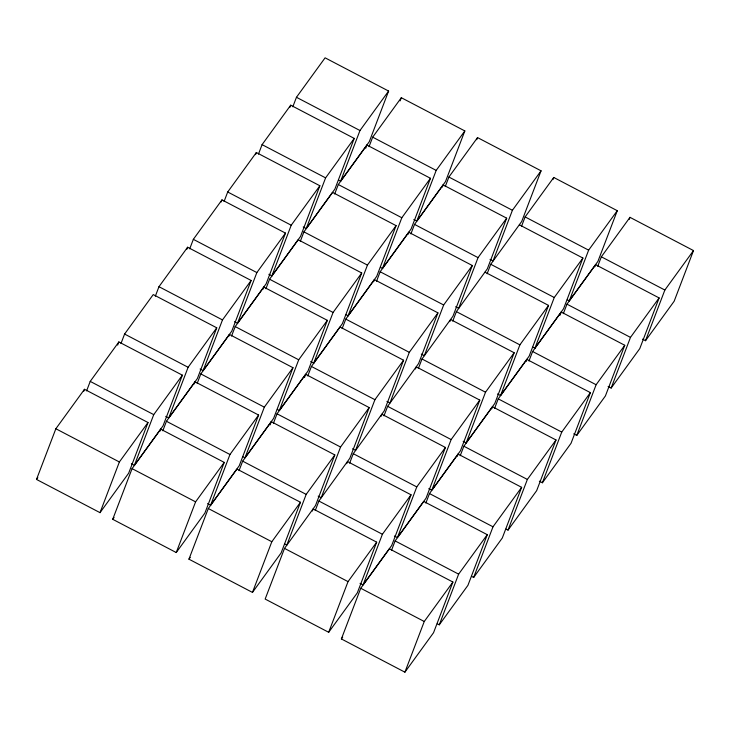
<?xml version="1.0" encoding="UTF-8"?>
<svg xmlns="http://www.w3.org/2000/svg" width="730" height="730" viewBox="0 0 730 730"><rect width="100%" height="100%" fill="white"/><g stroke="black" fill="none" stroke-linecap="round" stroke-linejoin="round"><path stroke-width="1.09" d="M36.5 479.427L55.854 428.747L84.497 389.291L148.007 422.524L128.662 473.195L100.019 512.661L36.5 479.427L37.832 477.593M83.685 391.399L84.497 389.291M86.596 390.897L90.219 381.398L118.862 341.941L182.381 375.174L163.036 425.846L134.393 465.302L131.364 463.723M117.658 345.107L118.862 341.941M120.97 343.547L124.593 334.048L153.236 294.582L216.755 327.816L197.401 378.496L169.424 417.04M155.335 296.197L158.967 286.698L187.61 247.233L251.129 280.466L231.775 331.146L203.132 370.603L200.111 369.015M186.798 249.35L187.61 247.233M189.709 248.848L193.34 239.34L221.984 199.883L285.494 233.116L266.149 283.787L237.505 323.253L234.476 321.665M100.019 512.661L119.373 461.98L148.007 422.524M221.172 201.991L221.984 199.883M224.083 201.489L227.705 191.99L256.349 152.534L319.868 185.767L300.523 236.438L271.879 275.894L268.85 274.316M112.721 519.304L132.075 468.633L160.719 429.167L224.238 462.4L204.884 513.08L176.24 552.537L112.721 519.304L114.053 517.47M134.393 465.302L153.738 414.631L182.381 375.174M255.546 154.641L256.349 152.534M258.457 154.139L262.079 144.64L290.723 105.184L354.242 138.408L334.887 189.088L306.244 228.545L303.224 226.966M159.906 431.284L160.719 429.167M162.817 430.782L166.44 421.274L195.083 381.817L258.602 415.051L239.257 465.722L210.614 505.187L207.585 503.6M216.755 327.816L188.112 367.281L168.758 417.952L165.737 416.374M289.92 107.292L290.723 105.184M292.821 106.79L296.453 97.291L325.096 57.825L388.615 91.058L369.261 141.739L340.618 181.195L338.601 180.137M194.28 383.925L195.083 381.817M197.191 383.423L200.814 373.924L229.457 334.468L292.976 367.701L273.622 418.372L245.645 456.916M203.132 370.603L222.486 319.923L251.129 280.466M228.654 336.576L229.457 334.468M231.556 336.074L235.188 326.575L263.831 287.109L327.35 320.342L307.996 371.023L279.353 410.479L277.336 409.43M237.505 323.253L256.86 272.573L285.494 233.116M263.028 289.226L263.831 287.109M265.93 288.724L269.562 279.225L298.205 239.759L361.724 272.993L342.37 323.673L313.727 363.129L310.697 361.551M271.879 275.894L291.224 225.223L319.868 185.767M176.24 552.537L195.594 501.857L224.238 462.4M300.304 241.374L303.926 231.866L332.57 192.41L396.089 225.643L376.744 276.314L348.101 315.78L346.084 314.721M306.244 228.545L325.598 177.874L354.242 138.408M188.942 559.18L208.296 508.509L236.94 469.043L300.459 502.277L281.105 552.957L252.461 592.413L188.942 559.18L190.275 557.346M210.614 505.187L229.959 454.507L258.602 415.051M334.678 194.016L338.3 184.517L366.944 145.06L430.463 178.293L411.109 228.964L382.465 268.421L380.449 267.372M340.618 181.195L359.972 130.524L388.615 91.058M239.038 470.658L242.67 461.159L271.304 421.694L334.824 454.927L315.479 505.607L284.517 548.385L265.163 599.065L328.683 632.289L357.326 592.833L376.68 542.162L313.161 508.929L312.349 511.036M292.976 367.701L264.333 407.157L244.979 457.829L242.962 456.779M365.739 148.226L366.944 145.06M369.042 146.666L372.674 137.167L401.317 97.71L464.837 130.935L445.482 181.615L417.505 220.159M270.1 424.86L271.304 421.694M273.412 423.309L277.035 413.8L305.678 374.344L369.197 407.577L349.843 458.248L318.891 501.036L315.26 510.535M279.353 410.479L298.707 359.808L327.35 320.342M400.104 100.877L401.317 97.71M304.474 377.51L305.678 374.344M307.777 375.95L311.409 366.451L340.052 326.994L403.571 360.228L384.217 410.899L353.256 453.686L349.634 463.185M313.727 363.129L333.081 312.458L361.724 272.993M342.151 328.6L345.783 319.101L374.426 279.645L437.945 312.869L418.591 363.549L387.63 406.327L383.998 415.835M348.101 315.78L367.445 265.099L396.089 225.643M252.461 592.413L271.815 541.742L300.459 502.277M373.614 281.753L374.426 279.645M376.525 281.251L380.157 271.752L408.791 232.286L472.31 265.519L452.965 316.2L422.004 358.977L418.372 368.477M382.465 268.421L401.819 217.75L430.463 178.293M334.824 454.927L306.18 494.383L286.835 545.064L284.819 544.005M407.988 234.403L408.791 232.286M410.899 233.901L414.521 224.393L443.165 184.936L506.684 218.17L487.33 268.841L456.378 311.628L452.746 321.127M464.837 130.935L436.193 170.4L416.839 221.071L413.819 219.493M369.197 407.577L340.554 447.034L321.209 497.714L318.18 496.126M442.362 187.044L443.165 184.936M445.263 186.542L448.895 177.043L477.539 137.587L541.058 170.82L521.704 221.491L490.742 264.278L487.12 273.777M346.723 463.687L347.535 461.579L411.045 494.803L391.7 545.483L363.723 584.027M403.571 360.228L374.928 399.684L355.574 450.355L352.553 448.777M476.736 139.695L477.539 137.587M381.096 416.337L381.899 414.22L445.419 447.454L426.074 498.134L398.096 536.669M437.945 312.869L409.302 352.334L389.948 403.006L386.927 401.427M415.47 368.978L416.273 366.871L479.792 400.104L460.438 450.775L432.461 489.319M472.31 265.519L443.667 304.985L424.322 355.656L421.292 354.077M328.683 632.289L348.037 581.618L376.68 542.162M449.835 321.629L450.647 319.521L514.166 352.754L494.812 403.425L466.169 442.891L463.149 441.303M506.684 218.17L478.041 257.626L458.695 308.306L455.666 306.719M341.385 638.942L360.739 588.261L389.382 548.805L452.901 582.038L433.547 632.709L404.904 672.175L341.385 638.942L342.717 637.108M411.045 494.803L382.401 534.269L363.056 584.94L360.027 583.361M541.058 170.82L512.414 210.276L493.06 260.957L490.04 259.369M391.481 550.411L395.113 540.912L423.756 501.455L487.275 534.688L467.921 585.36L439.277 624.816L437.261 623.767M445.419 447.454L416.775 486.919L397.43 537.59L394.401 536.012M521.485 226.428L525.116 216.919L553.76 177.463L617.279 210.696L597.925 261.367L569.281 300.833L567.265 299.774M425.855 503.061L429.477 493.562L458.121 454.106L521.64 487.33L502.295 538.01L473.651 577.466L471.635 576.417M479.792 400.104L451.149 439.56L431.795 490.241L428.775 488.653M552.957 179.58L553.76 177.463M457.318 456.213L458.121 454.106M460.228 455.712L463.851 446.212L492.495 406.747L556.014 439.98L536.659 490.66L508.016 530.117L505.999 529.058M466.169 442.891L485.523 392.211L514.166 352.754M491.692 408.864L492.495 406.747M494.593 408.362L498.225 398.854L526.868 359.397L590.387 392.63L571.033 443.302L542.39 482.767L539.37 481.18M497.513 393.954L500.543 395.532L519.888 344.861L548.531 305.396L485.021 272.171M404.904 672.175L424.258 621.495L452.901 582.038M526.065 361.505L526.868 359.397M548.531 305.396L529.186 356.076L500.543 395.532M528.967 361.012L532.599 351.504L561.242 312.048L624.761 345.281L605.407 395.952L576.764 435.418L573.734 433.83M532.9 347.124L534.917 348.183L554.262 297.512L582.905 258.046L519.386 224.813M439.277 624.816L458.632 574.145L487.275 534.688M560.029 315.214L561.242 312.048M582.905 258.046L563.56 308.726L534.917 348.183M563.341 313.654L566.964 304.154L595.607 264.698L659.126 297.931L639.781 348.602L611.138 388.059L608.108 386.48M569.281 300.833L588.635 250.153L617.279 210.696M473.651 577.466L492.996 526.795L521.64 487.33M594.804 266.806L595.607 264.698M597.715 266.304L601.337 256.805L629.981 217.339L693.5 250.573L674.146 301.253L645.502 340.709L642.482 339.131M508.016 530.117L527.37 479.446L556.014 439.98M629.178 219.456L629.981 217.339M542.39 482.767L561.744 432.087L590.387 392.63M576.764 435.418L596.118 384.737L624.761 345.281M611.138 388.059L630.483 337.388L659.126 297.931M645.502 340.709L664.857 290.038L693.5 250.573M296.453 97.291L359.972 130.524M372.674 137.167L436.193 170.4M448.895 177.043L512.414 210.276M525.116 216.919L588.635 250.153M601.337 256.805L664.857 290.038M262.079 144.64L325.598 177.874M338.3 184.517L401.819 217.75M414.521 224.393L478.041 257.626M490.742 264.278L554.262 297.512M566.964 304.154L630.483 337.388M227.705 191.99L291.224 225.223M303.926 231.866L367.445 265.099M380.157 271.752L443.667 304.985M456.378 311.628L519.888 344.861M532.599 351.504L596.118 384.737M193.34 239.34L256.86 272.573M269.562 279.225L333.081 312.458M345.783 319.101L409.302 352.334M422.004 358.977L485.523 392.211M498.225 398.854L561.744 432.087M158.967 286.698L222.486 319.923M235.188 326.575L298.707 359.808M311.409 366.451L374.928 399.684M387.63 406.327L451.149 439.56M463.851 446.212L527.37 479.446M124.593 334.048L188.112 367.281M200.814 373.924L264.333 407.157M277.035 413.8L340.554 447.034M353.256 453.686L416.775 486.919M429.477 493.562L492.996 526.795M90.219 381.398L153.738 414.631M166.44 421.274L229.959 454.507M242.67 461.159L306.18 494.383M318.891 501.036L382.401 534.269M395.113 540.912L458.632 574.145M55.854 428.747L119.373 461.98M132.075 468.633L195.594 501.857M208.296 508.509L271.815 541.742M284.517 548.385L348.037 581.618M360.739 588.261L424.258 621.495"/></g></svg>
